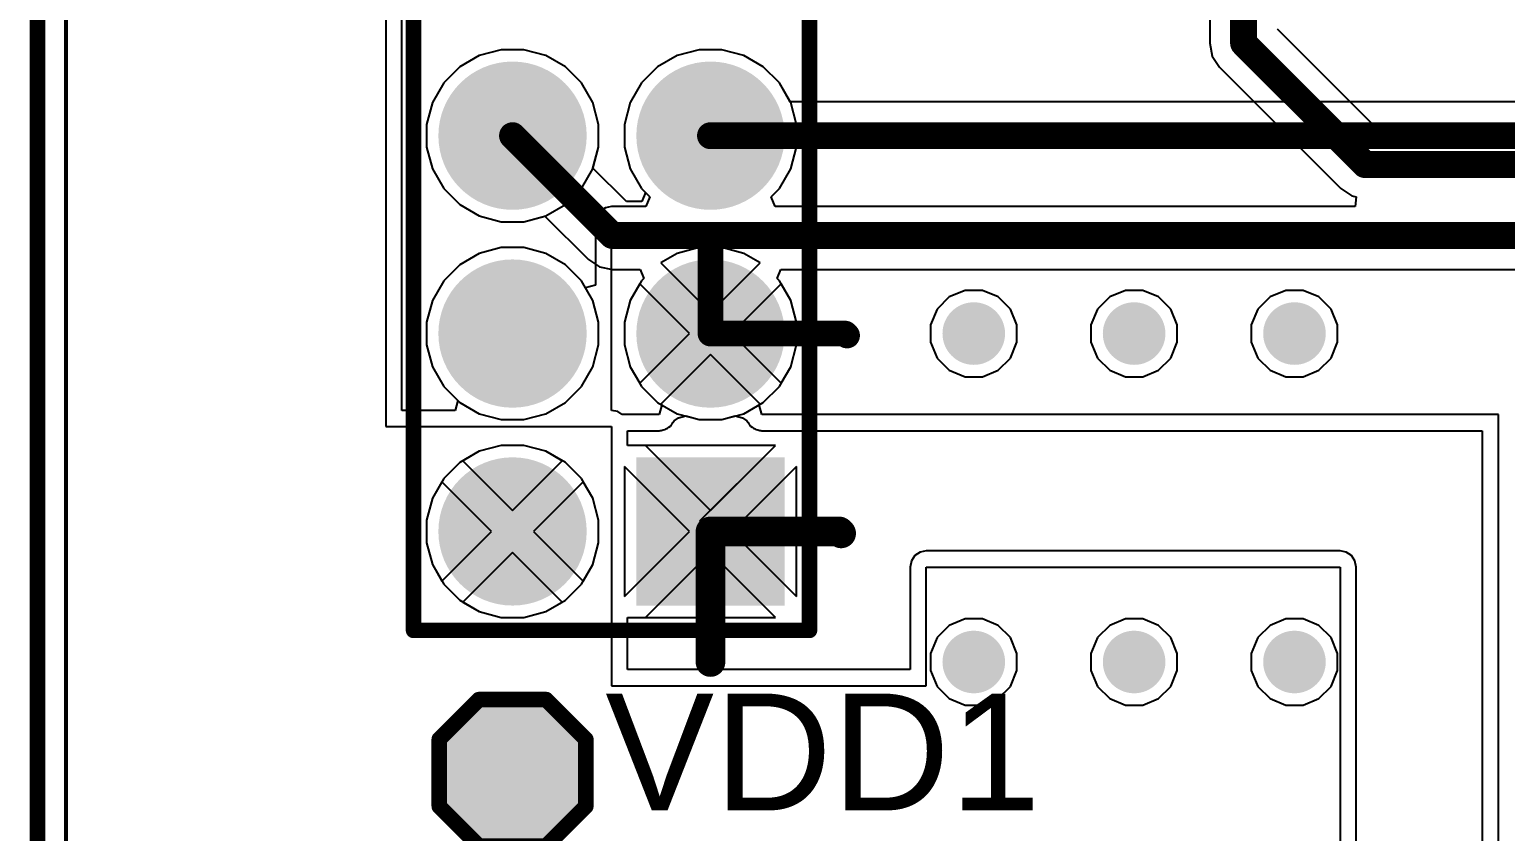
# Model space of a CAD drawing. Header units: millimetres. Extents: x 0 to 6.84, y 0 to 5.18.
# Drawn here: x -0.004 to 0.742, y 1.734 to 2.14 of the extents above; entities that cross this region are included whole.
import ezdxf

# ---------------------------------------------------------------- set-up
doc = ezdxf.new("R2010")
doc.units = ezdxf.units.MM
doc.header["$MEASUREMENT"] = 0
for name, color, linetype in [('BottomLayer', 5, 'Continuous'), ('BottomSolder', 6, 'Continuous'), ('Mechanical2', 216, 'Continuous'), ('MultiLayer', 9, 'Continuous'), ('PadHoleLayer', 156, 'Continuous'), ('TopLayer', 1, 'Continuous'), ('TopOverlay', 2, 'Continuous'), ('TopPaste', 8, 'Continuous'), ('TopSolder', 216, 'Continuous'), ('ViaHoleLayer', 16, 'Continuous')]:
    doc.layers.add(name, color=color, linetype=linetype)
doc.styles.add('Arial', font='', dxfattribs={"height": 0.2})
doc.styles.get('Arial').set_extended_font_data('Arial')

# ---------------------------------------------------------------- blocks, each defined once
blk = doc.blocks.new('T__________1')
at = {"layer": 'TopLayer'}
blk.add_hatch(color=1, dxfattribs=at).paths.add_polyline_path([(0.015, 0.03), (-0.015, 0.03), (-0.03, 0.015), (-0.03, -0.015), (-0.015, -0.03), (0.015, -0.03), (0.03, -0.015), (0.03, 0.015)])
at = {"layer": 'TopPaste'}
blk.add_hatch(color=8, dxfattribs=at).paths.add_polyline_path([(0.015, 0.03), (-0.015, 0.03), (-0.03, 0.015), (-0.03, -0.015), (-0.015, -0.03), (0.015, -0.03), (0.03, -0.015), (0.03, 0.015)])
at = {"layer": 'TopSolder'}
blk.add_hatch(color=216, dxfattribs=at).paths.add_polyline_path([(0.017, 0.034), (-0.017, 0.034), (-0.034, 0.017), (-0.034, -0.017), (-0.017, -0.034), (0.017, -0.034), (0.034, -0.017), (0.034, 0.017)])
at = {"layer": 'TopOverlay', "const_width": 0.007874}
for points in [[(-0.037, 0.017), (-0.017, 0.037)], [(-0.017, 0.037), (0.017, 0.037)], [(0.017, 0.037), (0.037, 0.017)], [(-0.037, -0.017), (-0.037, 0.017)], [(0.037, -0.017), (0.037, 0.017)], [(-0.037, -0.017), (-0.017, -0.037)], [(0.017, -0.037), (0.037, -0.017)], [(-0.017, -0.037), (0.017, -0.037)]]:
    blk.add_lwpolyline(points, dxfattribs=at)
at = {"layer": 'TopOverlay', "const_width": 0.003937}
for points in [[(-0.0189685, 0.037, 1), (-0.0150315, 0.037, 1)], [(-0.0189685, 0.037, 1), (-0.0150315, 0.037, 1)], [(0.0150315, 0.037, 1), (0.0189685, 0.037, 1)], [(0.0150315, 0.037, 1), (0.0189685, 0.037, 1)], [(-0.0389685, 0.017, 1), (-0.0350315, 0.017, 1)], [(-0.0389685, 0.017, 1), (-0.0350315, 0.017, 1)], [(0.0350315, 0.017, 1), (0.0389685, 0.017, 1)], [(0.0350315, 0.017, 1), (0.0389685, 0.017, 1)], [(-0.0389685, -0.017, 1), (-0.0350315, -0.017, 1)], [(-0.0389685, -0.017, 1), (-0.0350315, -0.017, 1)], [(0.0350315, -0.017, 1), (0.0389685, -0.017, 1)], [(0.0350315, -0.017, 1), (0.0389685, -0.017, 1)], [(-0.0189685, -0.037, 1), (-0.0150315, -0.037, 1)], [(-0.0189685, -0.037, 1), (-0.0150315, -0.037, 1)], [(0.0150315, -0.037, 1), (0.0189685, -0.037, 1)], [(0.0150315, -0.037, 1), (0.0189685, -0.037, 1)]]:
    blk.add_lwpolyline(points, format="xyb", close=True, dxfattribs=at)
blk = doc.blocks.new('TSW_112_15_G_D_2')
at = {"layer": 'BottomLayer'}
h = blk.add_hatch(color=5, dxfattribs=at)
edge = h.paths.add_edge_path()
edge.add_arc((-0.55, 0.05), 0.0334645, 0, 360)
h = blk.add_hatch(color=5, dxfattribs=at)
edge = h.paths.add_edge_path()
edge.add_arc((-0.45, 0.05), 0.0334645, 0, 360)
h = blk.add_hatch(color=5, dxfattribs=at)
edge = h.paths.add_edge_path()
edge.add_arc((-0.35, 0.05), 0.0334645, 0, 360)
blk.add_hatch(color=5, dxfattribs=at).paths.add_polyline_path([(-0.58346455, -0.01653545), (-0.51653545, -0.01653545), (-0.51653545, -0.08346455), (-0.58346455, -0.08346455)])
h = blk.add_hatch(color=5, dxfattribs=at)
edge = h.paths.add_edge_path()
edge.add_arc((-0.45, -0.05), 0.0334645, 0, 360)
h = blk.add_hatch(color=5, dxfattribs=at)
edge = h.paths.add_edge_path()
edge.add_arc((-0.35, -0.05), 0.0334645, 0, 360)
at = {"layer": 'BottomSolder'}
h = blk.add_hatch(color=6, dxfattribs=at)
edge = h.paths.add_edge_path()
edge.add_arc((-0.55, 0.05), 0.0374645, 0, 360)
h = blk.add_hatch(color=6, dxfattribs=at)
edge = h.paths.add_edge_path()
edge.add_arc((-0.45, 0.05), 0.0374645, 0, 360)
h = blk.add_hatch(color=6, dxfattribs=at)
edge = h.paths.add_edge_path()
edge.add_arc((-0.35, 0.05), 0.0374645, 0, 360)
blk.add_hatch(color=6, dxfattribs=at).paths.add_polyline_path([(-0.58746455, -0.01253545), (-0.51253545, -0.01253545), (-0.51253545, -0.08746455), (-0.58746455, -0.08746455)])
h = blk.add_hatch(color=6, dxfattribs=at)
edge = h.paths.add_edge_path()
edge.add_arc((-0.45, -0.05), 0.0374645, 0, 360)
h = blk.add_hatch(color=6, dxfattribs=at)
edge = h.paths.add_edge_path()
edge.add_arc((-0.35, -0.05), 0.0374645, 0, 360)
at = {"layer": 'MultiLayer'}
h = blk.add_hatch(color=9, dxfattribs=at)
edge = h.paths.add_edge_path()
edge.add_arc((-0.55, 0.05), 0.0334645, 0, 360)
h = blk.add_hatch(color=9, dxfattribs=at)
edge = h.paths.add_edge_path()
edge.add_arc((-0.45, 0.05), 0.0334645, 0, 360)
h = blk.add_hatch(color=9, dxfattribs=at)
edge = h.paths.add_edge_path()
edge.add_arc((-0.35, 0.05), 0.0334645, 0, 360)
blk.add_hatch(color=9, dxfattribs=at).paths.add_polyline_path([(-0.58346455, -0.01653545), (-0.51653545, -0.01653545), (-0.51653545, -0.08346455), (-0.58346455, -0.08346455)])
h = blk.add_hatch(color=9, dxfattribs=at)
edge = h.paths.add_edge_path()
edge.add_arc((-0.45, -0.05), 0.0334645, 0, 360)
h = blk.add_hatch(color=9, dxfattribs=at)
edge = h.paths.add_edge_path()
edge.add_arc((-0.35, -0.05), 0.0334645, 0, 360)
at = {"layer": 'PadHoleLayer'}
h = blk.add_hatch(color=156, dxfattribs=at)
edge = h.paths.add_edge_path()
edge.add_arc((-0.55, 0.05), 0.0200787, 0, 360)
h = blk.add_hatch(color=156, dxfattribs=at)
edge = h.paths.add_edge_path()
edge.add_arc((-0.45, 0.05), 0.0200787, 0, 360)
h = blk.add_hatch(color=156, dxfattribs=at)
edge = h.paths.add_edge_path()
edge.add_arc((-0.35, 0.05), 0.0200787, 0, 360)
h = blk.add_hatch(color=156, dxfattribs=at)
edge = h.paths.add_edge_path()
edge.add_arc((-0.55, -0.05), 0.0200787, 0, 360)
h = blk.add_hatch(color=156, dxfattribs=at)
edge = h.paths.add_edge_path()
edge.add_arc((-0.45, -0.05), 0.0200787, 0, 360)
h = blk.add_hatch(color=156, dxfattribs=at)
edge = h.paths.add_edge_path()
edge.add_arc((-0.35, -0.05), 0.0200787, 0, 360)
at = {"layer": 'TopLayer'}
h = blk.add_hatch(color=1, dxfattribs=at)
edge = h.paths.add_edge_path()
edge.add_arc((-0.55, 0.05), 0.0334645, 0, 360)
h = blk.add_hatch(color=1, dxfattribs=at)
edge = h.paths.add_edge_path()
edge.add_arc((-0.45, 0.05), 0.0334645, 0, 360)
h = blk.add_hatch(color=1, dxfattribs=at)
edge = h.paths.add_edge_path()
edge.add_arc((-0.35, 0.05), 0.0334645, 0, 360)
blk.add_hatch(color=1, dxfattribs=at).paths.add_polyline_path([(-0.58346455, -0.01653545), (-0.51653545, -0.01653545), (-0.51653545, -0.08346455), (-0.58346455, -0.08346455)])
h = blk.add_hatch(color=1, dxfattribs=at)
edge = h.paths.add_edge_path()
edge.add_arc((-0.45, -0.05), 0.0334645, 0, 360)
h = blk.add_hatch(color=1, dxfattribs=at)
edge = h.paths.add_edge_path()
edge.add_arc((-0.35, -0.05), 0.0334645, 0, 360)
at = {"layer": 'TopSolder'}
h = blk.add_hatch(color=216, dxfattribs=at)
edge = h.paths.add_edge_path()
edge.add_arc((-0.55, 0.05), 0.0374645, 0, 360)
h = blk.add_hatch(color=216, dxfattribs=at)
edge = h.paths.add_edge_path()
edge.add_arc((-0.45, 0.05), 0.0374645, 0, 360)
h = blk.add_hatch(color=216, dxfattribs=at)
edge = h.paths.add_edge_path()
edge.add_arc((-0.35, 0.05), 0.0374645, 0, 360)
blk.add_hatch(color=216, dxfattribs=at).paths.add_polyline_path([(-0.58746455, -0.01253545), (-0.51253545, -0.01253545), (-0.51253545, -0.08746455), (-0.58746455, -0.08746455)])
h = blk.add_hatch(color=216, dxfattribs=at)
edge = h.paths.add_edge_path()
edge.add_arc((-0.45, -0.05), 0.0374645, 0, 360)
h = blk.add_hatch(color=216, dxfattribs=at)
edge = h.paths.add_edge_path()
edge.add_arc((-0.35, -0.05), 0.0374645, 0, 360)
at = {"layer": 'TopOverlay', "const_width": 0.007874}
for points in [[(-0.6, 0.1), (0.6, 0.1)], [(-0.6, 0.1), (-0.6, -0.1)], [(-0.6, -0.1), (0.6, -0.1)]]:
    blk.add_lwpolyline(points, dxfattribs=at)
at = {"layer": 'TopOverlay', "const_width": 0.003937}
for points in [[(-0.6019685, 0.1, 1), (-0.5980315, 0.1, 1)], [(-0.6019685, 0.1, 1), (-0.5980315, 0.1, 1)], [(-0.6019685, -0.1, 1), (-0.5980315, -0.1, 1)], [(-0.6019685, -0.1, 1), (-0.5980315, -0.1, 1)]]:
    blk.add_lwpolyline(points, format="xyb", close=True, dxfattribs=at)

msp = doc.modelspace()

# ---------------------------------------------------------------- hatches: boundary and pattern name
at = {"layer": 'BottomLayer'}
h = msp.add_hatch(color=5, dxfattribs=at)
edge = h.paths.add_edge_path()
edge.add_arc((0.473, 1.9859848), 0.011811, 0, 360)
h = msp.add_hatch(color=5, dxfattribs=at)
edge = h.paths.add_edge_path()
edge.add_arc((0.554, 1.9859848), 0.011811, 0, 360)
h = msp.add_hatch(color=5, dxfattribs=at)
edge = h.paths.add_edge_path()
edge.add_arc((0.635, 1.9859848), 0.011811, 0, 360)
h = msp.add_hatch(color=5, dxfattribs=at)
edge = h.paths.add_edge_path()
edge.add_arc((0.473, 1.82), 0.011811, 0, 360)
h = msp.add_hatch(color=5, dxfattribs=at)
edge = h.paths.add_edge_path()
edge.add_arc((0.554, 1.82), 0.011811, 0, 360)
h = msp.add_hatch(color=5, dxfattribs=at)
edge = h.paths.add_edge_path()
edge.add_arc((0.635, 1.82), 0.011811, 0, 360)
at = {"layer": 'BottomSolder'}
h = msp.add_hatch(color=6, dxfattribs=at)
edge = h.paths.add_edge_path()
edge.add_arc((0.473, 1.9859848), 0.015811, 0, 360)
h = msp.add_hatch(color=6, dxfattribs=at)
edge = h.paths.add_edge_path()
edge.add_arc((0.554, 1.9859848), 0.015811, 0, 360)
h = msp.add_hatch(color=6, dxfattribs=at)
edge = h.paths.add_edge_path()
edge.add_arc((0.635, 1.9859848), 0.015811, 0, 360)
h = msp.add_hatch(color=6, dxfattribs=at)
edge = h.paths.add_edge_path()
edge.add_arc((0.473, 1.82), 0.015811, 0, 360)
h = msp.add_hatch(color=6, dxfattribs=at)
edge = h.paths.add_edge_path()
edge.add_arc((0.554, 1.82), 0.015811, 0, 360)
h = msp.add_hatch(color=6, dxfattribs=at)
edge = h.paths.add_edge_path()
edge.add_arc((0.635, 1.82), 0.015811, 0, 360)
at = {"layer": 'TopLayer'}
h = msp.add_hatch(color=1, dxfattribs=at)
edge = h.paths.add_edge_path()
edge.add_arc((0.473, 1.9859848), 0.011811, 0, 360)
h = msp.add_hatch(color=1, dxfattribs=at)
edge = h.paths.add_edge_path()
edge.add_arc((0.554, 1.9859848), 0.011811, 0, 360)
h = msp.add_hatch(color=1, dxfattribs=at)
edge = h.paths.add_edge_path()
edge.add_arc((0.635, 1.9859848), 0.011811, 0, 360)
h = msp.add_hatch(color=1, dxfattribs=at)
edge = h.paths.add_edge_path()
edge.add_arc((0.473, 1.82), 0.011811, 0, 360)
h = msp.add_hatch(color=1, dxfattribs=at)
edge = h.paths.add_edge_path()
edge.add_arc((0.554, 1.82), 0.011811, 0, 360)
h = msp.add_hatch(color=1, dxfattribs=at)
edge = h.paths.add_edge_path()
edge.add_arc((0.635, 1.82), 0.011811, 0, 360)
at = {"layer": 'TopSolder'}
h = msp.add_hatch(color=216, dxfattribs=at)
edge = h.paths.add_edge_path()
edge.add_arc((0.473, 1.9859848), 0.015811, 0, 360)
h = msp.add_hatch(color=216, dxfattribs=at)
edge = h.paths.add_edge_path()
edge.add_arc((0.554, 1.9859848), 0.015811, 0, 360)
h = msp.add_hatch(color=216, dxfattribs=at)
edge = h.paths.add_edge_path()
edge.add_arc((0.635, 1.9859848), 0.015811, 0, 360)
h = msp.add_hatch(color=216, dxfattribs=at)
edge = h.paths.add_edge_path()
edge.add_arc((0.473, 1.82), 0.015811, 0, 360)
h = msp.add_hatch(color=216, dxfattribs=at)
edge = h.paths.add_edge_path()
edge.add_arc((0.554, 1.82), 0.015811, 0, 360)
h = msp.add_hatch(color=216, dxfattribs=at)
edge = h.paths.add_edge_path()
edge.add_arc((0.635, 1.82), 0.015811, 0, 360)
at = {"layer": 'ViaHoleLayer'}
h = msp.add_hatch(color=16, dxfattribs=at)
edge = h.paths.add_edge_path()
edge.add_arc((0.473, 1.9859848), 0.0059055, 0, 360)
h = msp.add_hatch(color=16, dxfattribs=at)
edge = h.paths.add_edge_path()
edge.add_arc((0.554, 1.9859848), 0.0059055, 0, 360)
h = msp.add_hatch(color=16, dxfattribs=at)
edge = h.paths.add_edge_path()
edge.add_arc((0.635, 1.9859848), 0.0059055, 0, 360)
h = msp.add_hatch(color=16, dxfattribs=at)
edge = h.paths.add_edge_path()
edge.add_arc((0.473, 1.82), 0.0059055, 0, 360)
h = msp.add_hatch(color=16, dxfattribs=at)
edge = h.paths.add_edge_path()
edge.add_arc((0.554, 1.82), 0.0059055, 0, 360)
h = msp.add_hatch(color=16, dxfattribs=at)
edge = h.paths.add_edge_path()
edge.add_arc((0.635, 1.82), 0.0059055, 0, 360)

# ---------------------------------------------------------------- linework, layer by layer
at = {"layer": 'BottomLayer'}
for p, q in [((0.014, 0.198682), (0.0139998, 2.4389319)), ((0.2232238, 2.1264873), (0.2133126, 2.1207651)), ((0.2342783, 2.1294493), (0.2232238, 2.1264873)), ((0.2457227, 2.1294493), (0.2342783, 2.1294493)), ((0.2567772, 2.1264873), (0.2457227, 2.1294493)), ((0.2666884, 2.1207651), (0.2567772, 2.1264873)), ((0.3232238, 2.1264873), (0.3133126, 2.1207651)), ((0.3342783, 2.1294493), (0.3232238, 2.1264873)), ((0.3457227, 2.1294493), (0.3342783, 2.1294493)), ((0.3567772, 2.1264873), (0.3457227, 2.1294493)), ((0.3666884, 2.1207651), (0.3567772, 2.1264873)), ((0.2133126, 2.1207651), (0.2052202, 2.1126727)), ((0.2747808, 2.1126727), (0.2666884, 2.1207651)), ((0.3133126, 2.1207651), (0.3052202, 2.1126727)), ((0.3747808, 2.1126727), (0.3666884, 2.1207651)), ((0.2052202, 2.1126727), (0.199498, 2.1027615)), ((0.280503, 2.1027615), (0.2747808, 2.1126727)), ((0.3052202, 2.1126727), (0.299498, 2.1027615)), ((0.3802995, 2.1031139), (0.3747808, 2.1126727)), ((0.199498, 2.1027615), (0.196536, 2.091707)), ((0.283465, 2.091707), (0.280503, 2.1027615)), ((0.299498, 2.1027615), (0.296536, 2.091707)), ((0.8724807, 2.1031139), (0.3802995, 2.1031139)), ((0.196536, 2.091707), (0.196536, 2.0802626)), ((0.283465, 2.0802626), (0.283465, 2.091707)), ((0.296536, 2.091707), (0.296536, 2.0802626)), ((0.196536, 2.0802626), (0.199498, 2.0692081)), ((0.2806083, 2.0696012), (0.283465, 2.0802626)), ((0.296536, 2.0802626), (0.299498, 2.0692081)), ((0.199498, 2.0692081), (0.2052202, 2.0592969)), ((0.2975521, 2.0526574), (0.2806083, 2.0696012)), ((0.299498, 2.0692081), (0.3052202, 2.0592969)), ((0.2052202, 2.0592969), (0.2133126, 2.0512045)), ((0.3052202, 2.0592969), (0.3072403, 2.0572768)), ((0.2133126, 2.0512045), (0.2232238, 2.0454823)), ((0.3053268, 2.0526574), (0.2975521, 2.0526574)), ((0.3072403, 2.0572768), (0.3053268, 2.0526574)), ((0.2232238, 2.0454823), (0.2342783, 2.0425203)), ((0.2457227, 2.0425203), (0.2563841, 2.045377)), ((0.2563841, 2.045377), (0.2783449, 2.0234162)), ((0.2342783, 2.0425203), (0.2457227, 2.0425203)), ((0.2342783, 2.0294493), (0.2232238, 2.0264873)), ((0.2457227, 2.0294493), (0.2342783, 2.0294493)), ((0.2567772, 2.0264873), (0.2457227, 2.0294493)), ((0.2133126, 2.0207651), (0.2052202, 2.0126727)), ((0.2232238, 2.0264873), (0.2133126, 2.0207651)), ((0.2666884, 2.0207651), (0.2567772, 2.0264873)), ((0.2747808, 2.0126727), (0.2666884, 2.0207651)), ((0.2783449, 2.0234162), (0.283902, 2.0197031)), ((0.283902, 2.0197031), (0.290457, 2.0183992)), ((0.290457, 2.0183992), (0.3044138, 2.0183992)), ((0.3044138, 2.0183992), (0.3063273, 2.0137798)), ((0.3063273, 2.0137798), (0.3052202, 2.0126727)), ((0.3736737, 2.0137798), (0.3755872, 2.0183992)), ((0.3747808, 2.0126727), (0.3736737, 2.0137798)), ((0.3755872, 2.0183992), (0.8333767, 2.0183992)), ((0.2052202, 2.0126727), (0.199498, 2.0027615)), ((0.280503, 2.0027615), (0.2747808, 2.0126727)), ((0.3052202, 2.0126727), (0.299498, 2.0027615)), ((0.380503, 2.0027615), (0.3747808, 2.0126727)), ((0.4686615, 2.0077958), (0.4606451, 2.0044753)), ((0.4773385, 2.0077958), (0.4686615, 2.0077958)), ((0.4853549, 2.0044753), (0.4773385, 2.0077958)), ((0.5496615, 2.0077958), (0.5416451, 2.0044753)), ((0.5583385, 2.0077958), (0.5496615, 2.0077958)), ((0.5663549, 2.0044753), (0.5583385, 2.0077958)), ((0.6306615, 2.0077958), (0.6226451, 2.0044753)), ((0.6393385, 2.0077958), (0.6306615, 2.0077958)), ((0.6473549, 2.0044753), (0.6393385, 2.0077958)), ((0.199498, 2.0027615), (0.196536, 1.991707)), ((0.283465, 1.991707), (0.280503, 2.0027615)), ((0.299498, 2.0027615), (0.296536, 1.991707)), ((0.383465, 1.991707), (0.380503, 2.0027615)), ((0.4545095, 1.9983397), (0.451189, 1.9903233)), ((0.4606451, 2.0044753), (0.4545095, 1.9983397)), ((0.4914905, 1.9983397), (0.4853549, 2.0044753)), ((0.494811, 1.9903233), (0.4914905, 1.9983397)), ((0.5355095, 1.9983397), (0.532189, 1.9903233)), ((0.5416451, 2.0044753), (0.5355095, 1.9983397)), ((0.5724905, 1.9983397), (0.5663549, 2.0044753)), ((0.575811, 1.9903233), (0.5724905, 1.9983397)), ((0.6165095, 1.9983397), (0.613189, 1.9903233)), ((0.6226451, 2.0044753), (0.6165095, 1.9983397)), ((0.6534905, 1.9983397), (0.6473549, 2.0044753)), ((0.656811, 1.9903233), (0.6534905, 1.9983397)), ((0.196536, 1.991707), (0.196536, 1.9802626)), ((0.283465, 1.9802626), (0.283465, 1.991707)), ((0.296536, 1.991707), (0.296536, 1.9802626)), ((0.383465, 1.9802626), (0.383465, 1.991707)), ((0.451189, 1.9903233), (0.451189, 1.9816463)), ((0.494811, 1.9816463), (0.494811, 1.9903233)), ((0.532189, 1.9903233), (0.532189, 1.9816463)), ((0.575811, 1.9816463), (0.575811, 1.9903233)), ((0.613189, 1.9903233), (0.613189, 1.9816463)), ((0.656811, 1.9816463), (0.656811, 1.9903233)), ((0.196536, 1.9802626), (0.199498, 1.9692081)), ((0.280503, 1.9692081), (0.283465, 1.9802626)), ((0.296536, 1.9802626), (0.299498, 1.9692081)), ((0.380503, 1.9692081), (0.383465, 1.9802626)), ((0.451189, 1.9816463), (0.4545095, 1.9736299)), ((0.4914905, 1.9736299), (0.494811, 1.9816463)), ((0.532189, 1.9816463), (0.5355095, 1.9736299)), ((0.5724905, 1.9736299), (0.575811, 1.9816463)), ((0.613189, 1.9816463), (0.6165095, 1.9736299)), ((0.6534905, 1.9736299), (0.656811, 1.9816463)), ((0.199498, 1.9692081), (0.2052202, 1.9592969)), ((0.2747808, 1.9592969), (0.280503, 1.9692081)), ((0.299498, 1.9692081), (0.3052202, 1.9592969)), ((0.3747808, 1.9592969), (0.380503, 1.9692081)), ((0.4545095, 1.9736299), (0.4606451, 1.9674943)), ((0.4853549, 1.9674943), (0.4914905, 1.9736299)), ((0.5355095, 1.9736299), (0.5416451, 1.9674943)), ((0.5663549, 1.9674943), (0.5724905, 1.9736299)), ((0.6165095, 1.9736299), (0.6226451, 1.9674943)), ((0.6473549, 1.9674943), (0.6534905, 1.9736299)), ((0.4606451, 1.9674943), (0.4686615, 1.9641738)), ((0.4686615, 1.9641738), (0.4773385, 1.9641738)), ((0.4773385, 1.9641738), (0.4853549, 1.9674943)), ((0.5416451, 1.9674943), (0.5496615, 1.9641738)), ((0.5496615, 1.9641738), (0.5583385, 1.9641738)), ((0.5583385, 1.9641738), (0.5663549, 1.9674943)), ((0.6226451, 1.9674943), (0.6306615, 1.9641738)), ((0.6306615, 1.9641738), (0.6393385, 1.9641738)), ((0.6393385, 1.9641738), (0.6473549, 1.9674943)), ((0.2052202, 1.9592969), (0.2133126, 1.9512045)), ((0.2666884, 1.9512045), (0.2747808, 1.9592969)), ((0.3052202, 1.9592969), (0.3133126, 1.9512045)), ((0.3666884, 1.9512045), (0.3747808, 1.9592969)), ((0.2133126, 1.9512045), (0.2232238, 1.9454823)), ((0.2567772, 1.9454823), (0.2666884, 1.9512045)), ((0.3133126, 1.9512045), (0.3232238, 1.9454823)), ((0.3567772, 1.9454823), (0.3666884, 1.9512045)), ((0.2232238, 1.9454823), (0.2342783, 1.9425203)), ((0.2342783, 1.9425203), (0.2457227, 1.9425203)), ((0.2457227, 1.9425203), (0.2567772, 1.9454823)), ((0.3232238, 1.9454823), (0.3342783, 1.9425203)), ((0.3342783, 1.9425203), (0.3457227, 1.9425203)), ((0.3457227, 1.9425203), (0.3567772, 1.9454823)), ((0.2232238, 1.9264873), (0.2133126, 1.9207651)), ((0.2342783, 1.9294493), (0.2232238, 1.9264873)), ((0.2457227, 1.9294493), (0.2342783, 1.9294493)), ((0.2567772, 1.9264873), (0.2457227, 1.9294493)), ((0.2666884, 1.9207651), (0.2567772, 1.9264873)), ((0.3728583, 1.9294493), (0.3071424, 1.9294493)), ((0.3071424, 1.9294493), (0.3400004, 1.8965913)), ((0.3400004, 1.8965913), (0.3728583, 1.9294493)), ((0.2133126, 1.9207651), (0.2052202, 1.9126727)), ((0.2747808, 1.9126727), (0.2666884, 1.9207651)), ((0.3293938, 1.8859847), (0.296536, 1.9188425)), ((0.296536, 1.9188425), (0.296536, 1.853127)), ((0.383465, 1.9188428), (0.350607, 1.8859847)), ((0.383465, 1.8531267), (0.383465, 1.9188428)), ((0.2052202, 1.9126727), (0.199498, 1.9027615)), ((0.280503, 1.9027615), (0.2747808, 1.9126727)), ((0.199498, 1.9027615), (0.196536, 1.891707)), ((0.283465, 1.891707), (0.280503, 1.9027615)), ((0.196536, 1.891707), (0.196536, 1.8802626)), ((0.283465, 1.8802626), (0.283465, 1.891707)), ((0.196536, 1.8802626), (0.199498, 1.8692081)), ((0.280503, 1.8692081), (0.283465, 1.8802626)), ((0.296536, 1.853127), (0.3293938, 1.8859847)), ((0.350607, 1.8859847), (0.383465, 1.8531267)), ((0.3400004, 1.8753781), (0.3071425, 1.8425203)), ((0.3728582, 1.8425203), (0.3400004, 1.8753781)), ((0.199498, 1.8692081), (0.2052202, 1.8592969)), ((0.2747808, 1.8592969), (0.280503, 1.8692081)), ((0.2052202, 1.8592969), (0.2133126, 1.8512045)), ((0.2666884, 1.8512045), (0.2747808, 1.8592969)), ((0.2133126, 1.8512045), (0.2232238, 1.8454823)), ((0.2567772, 1.8454823), (0.2666884, 1.8512045)), ((0.2232238, 1.8454823), (0.2342783, 1.8425203)), ((0.2342783, 1.8425203), (0.2457227, 1.8425203)), ((0.2457227, 1.8425203), (0.2567772, 1.8454823)), ((0.3071425, 1.8425203), (0.3728582, 1.8425203)), ((0.4686615, 1.841811), (0.4606451, 1.8384905)), ((0.4773385, 1.841811), (0.4686615, 1.841811)), ((0.4853549, 1.8384905), (0.4773385, 1.841811)), ((0.5496615, 1.841811), (0.5416451, 1.8384905)), ((0.5583385, 1.841811), (0.5496615, 1.841811)), ((0.5663549, 1.8384905), (0.5583385, 1.841811)), ((0.6306615, 1.841811), (0.6226451, 1.8384905)), ((0.6393385, 1.841811), (0.6306615, 1.841811)), ((0.6473549, 1.8384905), (0.6393385, 1.841811)), ((0.4606451, 1.8384905), (0.4545095, 1.8323549)), ((0.4914905, 1.8323549), (0.4853549, 1.8384905)), ((0.5416451, 1.8384905), (0.5355095, 1.8323549)), ((0.5724905, 1.8323549), (0.5663549, 1.8384905)), ((0.6226451, 1.8384905), (0.6165095, 1.8323549)), ((0.6534905, 1.8323549), (0.6473549, 1.8384905)), ((0.4545095, 1.8323549), (0.451189, 1.8243385)), ((0.494811, 1.8243385), (0.4914905, 1.8323549)), ((0.5355095, 1.8323549), (0.532189, 1.8243385)), ((0.575811, 1.8243385), (0.5724905, 1.8323549)), ((0.6165095, 1.8323549), (0.613189, 1.8243385)), ((0.656811, 1.8243385), (0.6534905, 1.8323549)), ((0.451189, 1.8243385), (0.451189, 1.8156615)), ((0.494811, 1.8156615), (0.494811, 1.8243385)), ((0.532189, 1.8243385), (0.532189, 1.8156615)), ((0.575811, 1.8156615), (0.575811, 1.8243385)), ((0.613189, 1.8243385), (0.613189, 1.8156615)), ((0.656811, 1.8156615), (0.656811, 1.8243385)), ((0.451189, 1.8156615), (0.4545095, 1.8076451)), ((0.4914905, 1.8076451), (0.494811, 1.8156615)), ((0.532189, 1.8156615), (0.5355095, 1.8076451)), ((0.5724905, 1.8076451), (0.575811, 1.8156615)), ((0.613189, 1.8156615), (0.6165095, 1.8076451)), ((0.6534905, 1.8076451), (0.656811, 1.8156615)), ((0.4545095, 1.8076451), (0.4606451, 1.8015095)), ((0.4853549, 1.8015095), (0.4914905, 1.8076451)), ((0.5355095, 1.8076451), (0.5416451, 1.8015095)), ((0.5663549, 1.8015095), (0.5724905, 1.8076451)), ((0.6165095, 1.8076451), (0.6226451, 1.8015095)), ((0.6473549, 1.8015095), (0.6534905, 1.8076451)), ((0.4606451, 1.8015095), (0.4686615, 1.798189)), ((0.4686615, 1.798189), (0.4773385, 1.798189)), ((0.4773385, 1.798189), (0.4853549, 1.8015095)), ((0.5416451, 1.8015095), (0.5496615, 1.798189)), ((0.5496615, 1.798189), (0.5583385, 1.798189)), ((0.5583385, 1.798189), (0.5663549, 1.8015095)), ((0.6226451, 1.8015095), (0.6306615, 1.798189)), ((0.6306615, 1.798189), (0.6393385, 1.798189)), ((0.6393385, 1.798189), (0.6473549, 1.8015095))]:
    msp.add_line(p, q, dxfattribs=at)
for points, const_width in [([(0.2400005, 2.0859848), (0.290457, 2.0355283)], 0.0136), ([(0.3400005, 2.0859848), (0.8724807, 2.0859848)], 0.0136), ([(0.290457, 2.0355283), (0.8404718, 2.0355283)], 0.0136), ([(0.3400005, 1.8859848), (0.4050152, 1.8859848)], 0.015), ([(0.3400005, 1.8200001), (0.3400005, 1.8859848)], 0.015), ([(0.4050152, 1.8859848), (0.406, 1.885)], 0.015), ([(0.3400004, 1.82), (0.3400005, 1.8200001)], 0.015)]:
    msp.add_lwpolyline(points, dxfattribs=dict(at, const_width=const_width))
for points, const_width in [([(0.2366005, 2.0859848, 1), (0.2434005, 2.0859848, 1)], 0.0068), ([(0.3366005, 2.0859848, 1), (0.3434005, 2.0859848, 1)], 0.0068), ([(0.287057, 2.0355283, 1), (0.293857, 2.0355283, 1)], 0.0068), ([(0.287057, 2.0355283, 1), (0.293857, 2.0355283, 1)], 0.0068), ([(0.3362505, 1.8859848, 1), (0.3437505, 1.8859848, 1)], 0.0075), ([(0.3362505, 1.8859848, 1), (0.3437505, 1.8859848, 1)], 0.0075), ([(0.4012652, 1.8859848, 1), (0.4087652, 1.8859848, 1)], 0.0075), ([(0.4012652, 1.8859848, 1), (0.4087652, 1.8859848, 1)], 0.0075), ([(0.40225, 1.885, 1), (0.40975, 1.885, 1)], 0.0075), ([(0.3362504, 1.82, 1), (0.3437504, 1.82, 1)], 0.0075), ([(0.3362505, 1.8200001, 1), (0.3437505, 1.8200001, 1)], 0.0075), ([(0.3362505, 1.8200001, 1), (0.3437505, 1.8200001, 1)], 0.0075)]:
    msp.add_lwpolyline(points, format="xyb", close=True, dxfattribs=dict(at, const_width=const_width))
at = {"layer": 'Mechanical2', "const_width": 0.008}
msp.add_lwpolyline([(5e-07, 5e-07), (5e-07, 4.7244099)], dxfattribs=at)
at = {"layer": 'TopLayer'}
for p, q in [((0.015, 1.006), (0.015, 3.075)), ((0.176, 2.929), (0.176, 1.939)), ((0.1841567, 1.9471567), (0.1841567, 2.9208433)), ((0.5921718, 2.2728712), (0.5921718, 2.1326991)), ((0.5921718, 2.1326991), (0.5934757, 2.1261441)), ((0.6777087, 2.0885155), (0.62643, 2.1397942)), ((0.2232238, 2.1264873), (0.2133126, 2.1207651)), ((0.2342783, 2.1294493), (0.2232238, 2.1264873)), ((0.2457227, 2.1294493), (0.2342783, 2.1294493)), ((0.2567772, 2.1264873), (0.2457227, 2.1294493)), ((0.2666884, 2.1207651), (0.2567772, 2.1264873)), ((0.3232238, 2.1264873), (0.3133126, 2.1207651)), ((0.3342783, 2.1294493), (0.3232238, 2.1264873)), ((0.3457227, 2.1294493), (0.3342783, 2.1294493)), ((0.3567772, 2.1264873), (0.3457227, 2.1294493)), ((0.3666884, 2.1207651), (0.3567772, 2.1264873)), ((0.5934757, 2.1261441), (0.5971888, 2.120587)), ((0.2133126, 2.1207651), (0.2052202, 2.1126727)), ((0.2747808, 2.1126727), (0.2666884, 2.1207651)), ((0.3133126, 2.1207651), (0.3052202, 2.1126727)), ((0.3747808, 2.1126727), (0.3666884, 2.1207651)), ((0.5971888, 2.120587), (0.6585015, 2.0592743)), ((0.2052202, 2.1126727), (0.199498, 2.1027615)), ((0.280503, 2.1027615), (0.2747808, 2.1126727)), ((0.3052202, 2.1126727), (0.299498, 2.1027615)), ((0.380503, 2.1027615), (0.3747808, 2.1126727)), ((0.199498, 2.1027615), (0.196536, 2.091707)), ((0.283465, 2.091707), (0.280503, 2.1027615)), ((0.299498, 2.1027615), (0.296536, 2.091707)), ((0.383465, 2.091707), (0.380503, 2.1027615)), ((0.196536, 2.091707), (0.196536, 2.0802626)), ((0.283465, 2.0802626), (0.283465, 2.091707)), ((0.296536, 2.091707), (0.296536, 2.0802626)), ((0.383465, 2.0802626), (0.383465, 2.091707)), ((1.4404641, 2.0885155), (0.6777087, 2.0885155)), ((0.196536, 2.0802626), (0.199498, 2.0692081)), ((0.280503, 2.0692081), (0.283465, 2.0802626)), ((0.296536, 2.0802626), (0.299498, 2.0692081)), ((0.380503, 2.0692081), (0.383465, 2.0802626)), ((0.199498, 2.0692081), (0.2052202, 2.0592969)), ((0.2747808, 2.0592969), (0.280503, 2.0692081)), ((0.299498, 2.0692081), (0.3052202, 2.0592969)), ((0.3747808, 2.0592969), (0.380503, 2.0692081)), ((0.2052202, 2.0592969), (0.2133126, 2.0512045)), ((0.2666884, 2.0512045), (0.2747808, 2.0592969)), ((0.3052202, 2.0592969), (0.3093604, 2.0551567)), ((0.3706406, 2.0551567), (0.3747808, 2.0592969)), ((0.6585015, 2.0592743), (0.6640586, 2.0555612)), ((0.2133126, 2.0512045), (0.2232238, 2.0454823)), ((0.2567772, 2.0454823), (0.2666884, 2.0512045)), ((0.3093604, 2.0551567), (0.3072893, 2.0501567)), ((0.3727117, 2.0501567), (0.3706406, 2.0551567)), ((0.6640586, 2.0555612), (0.666092, 2.0551567)), ((0.666092, 2.0551567), (0.6655996, 2.0501567)), ((0.2232238, 2.0454823), (0.2342783, 2.0425203)), ((0.2457227, 2.0425203), (0.2567772, 2.0454823)), ((0.2824641, 2.0451214), (0.2818432, 2.042)), ((0.2842322, 2.0477677), (0.2824641, 2.0451214)), ((0.2868785, 2.0495358), (0.2842322, 2.0477677)), ((0.2899999, 2.0501567), (0.2868785, 2.0495358)), ((0.3072893, 2.0501567), (0.2899999, 2.0501567)), ((0.6655996, 2.0501567), (0.3727117, 2.0501567)), ((0.2342783, 2.0425203), (0.2457227, 2.0425203)), ((0.2818432, 2.042), (0.2818432, 2.0104402)), ((0.29, 1.9471567), (0.2899999, 2.042)), ((0.2899999, 2.042), (1.151, 2.042)), ((0.2342783, 2.0294493), (0.2232238, 2.0264873)), ((0.2457227, 2.0294493), (0.2342783, 2.0294493)), ((0.2567772, 2.0264873), (0.2457227, 2.0294493)), ((0.3342783, 2.0294493), (0.3232238, 2.0264873)), ((0.3457227, 2.0294493), (0.3342783, 2.0294493)), ((0.3567772, 2.0264873), (0.3457227, 2.0294493)), ((0.2133126, 2.0207651), (0.2052202, 2.0126727)), ((0.2232238, 2.0264873), (0.2133126, 2.0207651)), ((0.2666884, 2.0207651), (0.2567772, 2.0264873)), ((0.2747808, 2.0126727), (0.2666884, 2.0207651)), ((0.3232238, 2.0264873), (0.3149064, 2.0216853)), ((0.3149064, 2.0216853), (0.3400004, 1.9965913)), ((0.3400004, 1.9965913), (0.3650944, 2.0216854)), ((0.3650944, 2.0216854), (0.3567772, 2.0264873)), ((0.2052202, 2.0126727), (0.199498, 2.0027615)), ((0.2768432, 2.0091005), (0.2747808, 2.0126727)), ((0.2818432, 2.0104402), (0.2768432, 2.0091005)), ((0.3042999, 2.0110786), (0.299498, 2.0027615)), ((0.3293938, 1.9859847), (0.3042999, 2.0110786)), ((0.375701, 2.0110788), (0.350607, 1.9859847)), ((0.380503, 2.0027615), (0.375701, 2.0110788)), ((0.199498, 2.0027615), (0.196536, 1.991707)), ((0.299498, 2.0027615), (0.296536, 1.991707)), ((0.383465, 1.991707), (0.380503, 2.0027615)), ((0.196536, 1.991707), (0.196536, 1.9802626)), ((0.296536, 1.991707), (0.296536, 1.9802626)), ((0.383465, 1.9802626), (0.383465, 1.991707)), ((0.3042999, 1.9608909), (0.3293938, 1.9859847)), ((0.350607, 1.9859847), (0.375701, 1.9608907)), ((0.196536, 1.9802626), (0.199498, 1.9692081)), ((0.296536, 1.9802626), (0.299498, 1.9692081)), ((0.380503, 1.9692081), (0.383465, 1.9802626)), ((0.199498, 1.9692081), (0.2052202, 1.9592969)), ((0.299498, 1.9692081), (0.3042999, 1.9608909)), ((0.3400004, 1.9753781), (0.3149065, 1.9502843)), ((0.3650943, 1.9502842), (0.3400004, 1.9753781)), ((0.375701, 1.9608907), (0.380503, 1.9692081)), ((0.2052202, 1.9592969), (0.2123604, 1.9521567)), ((0.2110137, 1.9471567), (0.1841567, 1.9471567)), ((0.2123604, 1.9521567), (0.2110137, 1.9471567)), ((0.2931214, 1.9465358), (0.29, 1.9471567)), ((0.29542, 1.945), (0.2931214, 1.9465358)), ((0.3153988, 1.95), (0.3140591, 1.945)), ((0.3149065, 1.9502843), (0.3153988, 1.95)), ((0.3646022, 1.95), (0.3650943, 1.9502842)), ((0.3659419, 1.945), (0.3646022, 1.95)), ((0.176, 1.939), (0.29, 1.939)), ((0.29, 1.939), (0.29, 1.808)), ((0.3140591, 1.945), (0.29542, 1.945)), ((0.3181375, 1.937936), (0.3189398, 1.9386397)), ((0.3189398, 1.9386397), (0.3198268, 1.9392323)), ((0.3198268, 1.9392323), (0.3201258, 1.9396799)), ((0.3201258, 1.9396799), (0.3205303, 1.9400346)), ((0.3205303, 1.9400346), (0.3210022, 1.9409915)), ((0.3210022, 1.9409915), (0.3215949, 1.9418785)), ((0.3215949, 1.9418785), (0.3238907, 1.9433967)), ((0.3238907, 1.9433967), (0.327502, 1.944336)), ((0.327502, 1.944336), (0.3342783, 1.9425203)), ((0.3342783, 1.9425203), (0.3457227, 1.9425203)), ((0.3457227, 1.9425203), (0.352499, 1.944336)), ((0.352499, 1.944336), (0.35611, 1.9433969)), ((0.35611, 1.9433969), (0.3584062, 1.9418785)), ((0.3584062, 1.9418785), (0.3589989, 1.9409914)), ((0.3589989, 1.9409914), (0.3594707, 1.9400346)), ((0.3594707, 1.9400346), (0.3598751, 1.9396799)), ((0.3598751, 1.9396799), (0.3601742, 1.9392323)), ((0.3601742, 1.9392323), (0.3610615, 1.9386395)), ((0.3610615, 1.9386395), (0.3618635, 1.9379361)), ((0.738, 1.945), (0.3659419, 1.945)), ((0.738, 1.16), (0.738, 1.945)), ((0.2981567, 1.9294493), (0.2981567, 1.9368433)), ((0.2981567, 1.9368433), (0.3140591, 1.9368433)), ((0.3140591, 1.9368433), (0.3145869, 1.9369483)), ((0.3145869, 1.9369483), (0.3151238, 1.9369131)), ((0.3151238, 1.9369131), (0.3161344, 1.9372561)), ((0.3161344, 1.9372561), (0.3171805, 1.9374642)), ((0.3171805, 1.9374642), (0.3176276, 1.9377629)), ((0.3176276, 1.9377629), (0.3181375, 1.937936)), ((0.3618635, 1.9379361), (0.3623731, 1.9377631)), ((0.3623731, 1.9377631), (0.3628205, 1.9374642)), ((0.3628205, 1.9374642), (0.3638669, 1.9372561)), ((0.3638669, 1.9372561), (0.3648772, 1.9369131)), ((0.3648772, 1.9369131), (0.3654141, 1.9369483)), ((0.3654141, 1.9369483), (0.3659419, 1.9368433)), ((0.3659419, 1.9368433), (0.7298433, 1.9368433)), ((0.7298433, 1.9368433), (0.7298433, 1.16)), ((0.2232238, 1.9264873), (0.2149064, 1.9216853)), ((0.2342783, 1.9294493), (0.2232238, 1.9264873)), ((0.2457227, 1.9294493), (0.2342783, 1.9294493)), ((0.2567772, 1.9264873), (0.2457227, 1.9294493)), ((0.2650944, 1.9216854), (0.2567772, 1.9264873)), ((0.3728583, 1.9294493), (0.2981567, 1.9294493)), ((0.3346971, 1.891288), (0.3728583, 1.9294493)), ((0.2149064, 1.9216853), (0.2400004, 1.8965913)), ((0.2400004, 1.8965913), (0.2650944, 1.9216854)), ((0.383465, 1.9188428), (0.350607, 1.8859847)), ((0.383465, 1.8531267), (0.383465, 1.9188428)), ((0.2042999, 1.9110786), (0.199498, 1.9027615)), ((0.2293938, 1.8859847), (0.2042999, 1.9110786)), ((0.275701, 1.9110788), (0.250607, 1.8859847)), ((0.280503, 1.9027615), (0.275701, 1.9110788)), ((0.199498, 1.9027615), (0.196536, 1.891707)), ((0.283465, 1.891707), (0.280503, 1.9027615)), ((0.196536, 1.891707), (0.196536, 1.8802626)), ((0.283465, 1.8802626), (0.283465, 1.891707)), ((0.3400004, 1.8859847), (0.3346971, 1.891288)), ((0.196536, 1.8802626), (0.199498, 1.8692081)), ((0.2042999, 1.8608909), (0.2293938, 1.8859847)), ((0.250607, 1.8859847), (0.275701, 1.8608907)), ((0.280503, 1.8692081), (0.283465, 1.8802626)), ((0.3346971, 1.8806814), (0.3400004, 1.8859847)), ((0.3728582, 1.8425203), (0.3346971, 1.8806814)), ((0.350607, 1.8859847), (0.383465, 1.8531267)), ((0.2400004, 1.8753781), (0.2149065, 1.8502843)), ((0.2650943, 1.8502842), (0.2400004, 1.8753781)), ((0.4432323, 1.8737677), (0.4414642, 1.8711214)), ((0.4458786, 1.8755358), (0.4432323, 1.8737677)), ((0.449, 1.8761567), (0.4458786, 1.8755358)), ((0.658, 1.8761567), (0.449, 1.8761567)), ((0.6611214, 1.8755358), (0.658, 1.8761567)), ((0.6637677, 1.8737677), (0.6611214, 1.8755358)), ((0.6655358, 1.8711214), (0.6637677, 1.8737677)), ((0.199498, 1.8692081), (0.2042999, 1.8608909)), ((0.275701, 1.8608907), (0.280503, 1.8692081)), ((0.4414642, 1.8711214), (0.4408433, 1.868)), ((0.4408433, 1.868), (0.4408433, 1.8161567)), ((0.449, 1.808), (0.449, 1.868)), ((0.449, 1.868), (0.658, 1.868)), ((0.658, 1.868), (0.658, 1.006)), ((0.6661567, 1.868), (0.6655358, 1.8711214)), ((0.6661567, 1.006), (0.6661567, 1.868)), ((0.2149065, 1.8502843), (0.2232238, 1.8454823)), ((0.2567772, 1.8454823), (0.2650943, 1.8502842)), ((0.2232238, 1.8454823), (0.2342783, 1.8425203)), ((0.2342783, 1.8425203), (0.2457227, 1.8425203)), ((0.2457227, 1.8425203), (0.2567772, 1.8454823)), ((0.2981567, 1.8161567), (0.2981567, 1.8425203)), ((0.2981567, 1.8425203), (0.3728582, 1.8425203)), ((0.4408433, 1.8161567), (0.2981567, 1.8161567)), ((0.29, 1.808), (0.449, 1.808))]:
    msp.add_line(p, q, dxfattribs=at)
for points, const_width in [([(0.6093009, 2.1326991), (0.6093009, 2.3207574)], 0.0136), ([(0.6093009, 2.1326991), (0.6706136, 2.0713864)], 0.0136), ([(0.6706136, 2.0713864), (1.4679641, 2.0713864)], 0.0136), ([(0.34, 1.9859853), (0.34, 2.029)], 0.0129921), ([(0.34, 1.9859853), (0.3400005, 1.9859848)], 0.0129921), ([(0.3400005, 1.9859848), (0.4080152, 1.9859848)], 0.0129921), ([(0.4080152, 1.9859848), (0.409, 1.985)], 0.0129921)]:
    msp.add_lwpolyline(points, dxfattribs=dict(at, const_width=const_width))
for points, const_width in [([(0.6059009, 2.1326991, 1), (0.6127009, 2.1326991, 1)], 0.0068), ([(0.6059009, 2.1326991, 1), (0.6127009, 2.1326991, 1)], 0.0068), ([(0.6672136, 2.0713864, 1), (0.6740136, 2.0713864, 1)], 0.0068), ([(0.6672136, 2.0713864, 1), (0.6740136, 2.0713864, 1)], 0.0068), ([(0.336752, 2.029, 1), (0.343248, 2.029, 1)], 0.006496), ([(0.336752, 1.9859853, 1), (0.343248, 1.9859853, 1)], 0.006496), ([(0.336752, 1.9859853, 1), (0.343248, 1.9859853, 1)], 0.006496), ([(0.3367525, 1.9859848, 1), (0.3432485, 1.9859848, 1)], 0.006496), ([(0.3367525, 1.9859848, 1), (0.3432485, 1.9859848, 1)], 0.006496), ([(0.4047672, 1.9859848, 1), (0.4112632, 1.9859848, 1)], 0.006496), ([(0.4047672, 1.9859848, 1), (0.4112632, 1.9859848, 1)], 0.006496), ([(0.405752, 1.985, 1), (0.412248, 1.985, 1)], 0.006496)]:
    msp.add_lwpolyline(points, format="xyb", close=True, dxfattribs=dict(at, const_width=const_width))

# ---------------------------------------------------------------- block references
at = {"rotation": 90}
msp.add_blockref('TSW_112_15_G_D_2', (0.2900005, 2.4359848), dxfattribs=at)
msp.add_blockref('T__________1', (0.2400005, 1.7640005))

# ---------------------------------------------------------------- texts
at = {"layer": 'TopOverlay', "style": 'Arial'}
msp.add_text('VDD1', height=0.0590551, dxfattribs=at).set_placement((0.2868176, 1.7450208))

doc.saveas('drawing.dxf')
